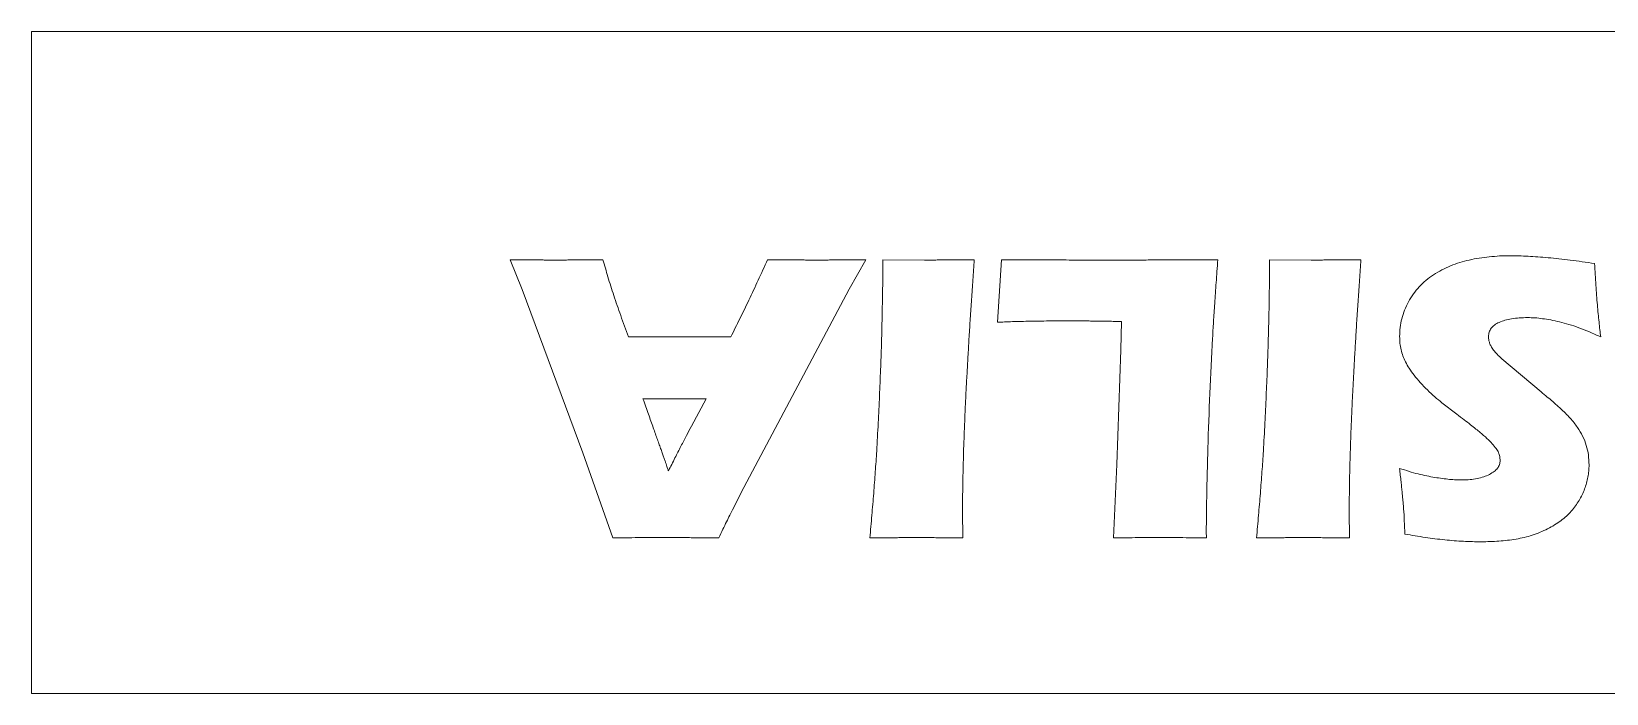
# Model space of a CAD drawing. Header units: millimetres. Extents: x 1593 to 2741, y -1858 to 567.
# Drawn here: x 2419.68 to 2439.48, y -142.37 to -134.04 of the extents above; entities that cross this region are included whole.
import ezdxf

# ---------------------------------------------------------------- set-up
doc = ezdxf.new("R2010")
doc.units = ezdxf.units.MM
doc.layers.add('CUTTING', color=5, linetype='Continuous')
doc.layers.add('ENGRAVING', color=1, linetype='Continuous')

msp = doc.modelspace()

# ---------------------------------------------------------------- linework, layer by layer
at = {"layer": 'CUTTING', "linetype": 'Continuous', "lineweight": 15}
for p, q in [((2419.678, -142.369), (2419.678, -134.043)), ((2419.678, -134.043), (2518.678, -134.043)), ((2518.678, -142.369), (2419.678, -142.369))]:
    msp.add_line(p, q, dxfattribs=at)
at = {"layer": 'ENGRAVING', "linetype": 'Continuous', "lineweight": 15}
for p, q in [((2425.846, -137.287), (2425.696, -136.913)), ((2430.168, -136.913), (2429.956, -137.282)), ((2430.38, -136.913), (2430.903, -136.918)), ((2431.821, -137.7), (2431.87, -136.913)), ((2435.241, -136.913), (2435.764, -136.918)), ((2426.61, -139.343), (2425.846, -137.287)), ((2429.956, -137.282), (2428.631, -139.779)), ((2433.373, -138.045), (2433.38, -137.69)), ((2427.183, -137.885), (2428.469, -137.885)), ((2433.321, -139.489), (2433.373, -138.045)), ((2438.162, -138.159), (2438.654, -138.575)), ((2428.158, -138.663), (2427.365, -138.663)), ((2427.974, -139.008), (2428.158, -138.663)), ((2437.594, -138.856), (2437.407, -138.712)), ((2426.986, -140.413), (2426.61, -139.343)), ((2433.279, -140.413), (2433.321, -139.489)), ((2428.631, -139.779), (2428.49, -140.059)), ((2431.382, -140.082), (2431.385, -140.413)), ((2436.243, -140.082), (2436.246, -140.413))]:
    msp.add_line(p, q, dxfattribs=at)
for points, knots in [([(2425.696, -136.913), (2425.731, -136.913), (2425.797, -136.914), (2425.891, -136.915), (2425.974, -136.916), (2426.047, -136.916), (2426.108, -136.917), (2426.159, -136.918), (2426.199, -136.918), (2426.222, -136.918), (2426.231, -136.918)], [0, 0, 0, 0, 0.195754, 0.371635, 0.526243, 0.662412, 0.777308, 0.87093, 0.946103, 1, 1, 1, 1]), ([(2426.231, -136.918), (2426.25, -136.918), (2426.29, -136.918), (2426.353, -136.918), (2426.423, -136.917), (2426.499, -136.916), (2426.581, -136.916), (2426.669, -136.915), (2426.763, -136.914), (2426.828, -136.913), (2426.862, -136.913)], [0, 0, 0, 0, 0.090357, 0.190353, 0.299993, 0.420475, 0.550595, 0.690353, 0.839748, 1, 1, 1, 1]), ([(2426.862, -136.913), (2426.882, -136.985), (2426.925, -137.135), (2426.999, -137.369), (2427.086, -137.621), (2427.15, -137.795), (2427.183, -137.885)], [0, 0, 0, 0, 0.219202, 0.458657, 0.718959, 1, 1, 1, 1]), ([(2428.469, -137.885), (2428.507, -137.809), (2428.583, -137.655), (2428.699, -137.418), (2428.814, -137.169), (2428.892, -136.999), (2428.931, -136.913)], [0, 0, 0, 0, 0.234782, 0.479367, 0.734755, 1, 1, 1, 1]), ([(2428.931, -136.913), (2428.969, -136.913), (2429.043, -136.914), (2429.147, -136.915), (2429.239, -136.916), (2429.32, -136.916), (2429.388, -136.917), (2429.445, -136.918), (2429.49, -136.918), (2429.516, -136.918), (2429.527, -136.918)], [0, 0, 0, 0, 0.193638, 0.368157, 0.523568, 0.6586, 0.773251, 0.868796, 0.943952, 1, 1, 1, 1]), ([(2429.527, -136.918), (2429.545, -136.918), (2429.583, -136.918), (2429.644, -136.918), (2429.713, -136.917), (2429.789, -136.916), (2429.873, -136.916), (2429.965, -136.915), (2430.064, -136.914), (2430.132, -136.913), (2430.168, -136.913)], [0, 0, 0, 0, 0.0829347, 0.1789021, 0.285539, 0.4052079, 0.5355392, 0.6789027, 0.8329289, 1, 1, 1, 1]), ([(2430.303, -139.32), (2430.309, -139.203), (2430.323, -138.971), (2430.338, -138.63), (2430.352, -138.3), (2430.363, -137.984), (2430.37, -137.685), (2430.375, -137.407), (2430.38, -137.152), (2430.38, -136.99), (2430.38, -136.913)], [0, 0, 0, 0, 0.146822, 0.288525, 0.425462, 0.557627, 0.682507, 0.797911, 0.903532, 1, 1, 1, 1]), ([(2430.903, -136.918), (2430.917, -136.918), (2430.949, -136.918), (2431.002, -136.918), (2431.066, -136.917), (2431.139, -136.916), (2431.222, -136.916), (2431.316, -136.915), (2431.419, -136.914), (2431.492, -136.913), (2431.529, -136.913)], [0, 0, 0, 0, 0.069088, 0.153933, 0.254541, 0.372118, 0.504239, 0.653328, 0.819386, 1, 1, 1, 1]), ([(2431.529, -136.913), (2431.523, -136.997), (2431.512, -137.164), (2431.495, -137.41), (2431.479, -137.649), (2431.465, -137.88), (2431.452, -138.104), (2431.44, -138.321), (2431.428, -138.53), (2431.418, -138.732), (2431.41, -138.927), (2431.402, -139.113), (2431.396, -139.293), (2431.391, -139.465), (2431.387, -139.63), (2431.384, -139.787), (2431.383, -139.937), (2431.382, -140.035), (2431.382, -140.082)], [0, 0, 0, 0, 0.080126, 0.157849, 0.233406, 0.306305, 0.377025, 0.445581, 0.511496, 0.575234, 0.63656, 0.695484, 0.751999, 0.806354, 0.858303, 0.907854, 0.955005, 1, 1, 1, 1]), ([(2431.87, -136.913), (2431.98, -136.913), (2432.199, -136.915), (2432.523, -136.916), (2432.839, -136.918), (2433.047, -136.918), (2433.15, -136.918)], [0, 0, 0, 0, 0.259196, 0.512458, 0.759196, 1, 1, 1, 1]), ([(2433.15, -136.918), (2433.218, -136.918), (2433.351, -136.918), (2433.547, -136.918), (2433.737, -136.917), (2433.92, -136.916), (2434.097, -136.916), (2434.268, -136.915), (2434.432, -136.914), (2434.539, -136.913), (2434.592, -136.913)], [0, 0, 0, 0, 0.1406729, 0.276604, 0.4083212, 0.5352967, 0.6585842, 0.7766031, 0.8904071, 1, 1, 1, 1]), ([(2434.592, -136.913), (2434.588, -136.962), (2434.58, -137.058), (2434.571, -137.199), (2434.561, -137.333), (2434.552, -137.46), (2434.544, -137.58), (2434.537, -137.693), (2434.53, -137.799), (2434.527, -137.867), (2434.525, -137.9)], [0, 0, 0, 0, 0.150096, 0.292425, 0.427866, 0.557127, 0.677861, 0.792421, 0.900086, 1, 1, 1, 1]), ([(2435.164, -139.32), (2435.171, -139.203), (2435.184, -138.971), (2435.199, -138.63), (2435.213, -138.3), (2435.224, -137.984), (2435.232, -137.685), (2435.237, -137.407), (2435.241, -137.152), (2435.241, -136.99), (2435.241, -136.913)], [0, 0, 0, 0, 0.146822, 0.288525, 0.425462, 0.557627, 0.682507, 0.797911, 0.903532, 1, 1, 1, 1]), ([(2435.764, -136.918), (2435.778, -136.918), (2435.81, -136.918), (2435.864, -136.918), (2435.927, -136.917), (2436, -136.916), (2436.083, -136.916), (2436.177, -136.915), (2436.28, -136.914), (2436.353, -136.913), (2436.39, -136.913)], [0, 0, 0, 0, 0.069088, 0.153933, 0.254541, 0.372118, 0.504239, 0.653328, 0.819386, 1, 1, 1, 1]), ([(2436.39, -136.913), (2436.385, -136.997), (2436.373, -137.164), (2436.356, -137.41), (2436.34, -137.649), (2436.326, -137.88), (2436.313, -138.104), (2436.301, -138.321), (2436.289, -138.53), (2436.279, -138.732), (2436.271, -138.927), (2436.263, -139.113), (2436.258, -139.293), (2436.252, -139.465), (2436.248, -139.63), (2436.245, -139.787), (2436.244, -139.937), (2436.243, -140.035), (2436.243, -140.082)], [0, 0, 0, 0, 0.0801264, 0.1578488, 0.2334059, 0.306305, 0.3770253, 0.4455815, 0.5114958, 0.5752343, 0.63656, 0.6954845, 0.7519994, 0.8063538, 0.8583027, 0.9078538, 0.9550048, 1, 1, 1, 1]), ([(2436.877, -137.879), (2436.878, -137.842), (2436.88, -137.766), (2436.903, -137.655), (2436.938, -137.547), (2436.986, -137.442), (2437.048, -137.343), (2437.121, -137.253), (2437.206, -137.172), (2437.303, -137.101), (2437.407, -137.04), (2437.517, -136.988), (2437.633, -136.947), (2437.753, -136.916), (2437.877, -136.892), (2438.004, -136.877), (2438.135, -136.865), (2438.224, -136.864), (2438.269, -136.864)], [0, 0, 0, 0, 0.058697, 0.116769, 0.175463, 0.23528, 0.295511, 0.355328, 0.415681, 0.477812, 0.540734, 0.603355, 0.666415, 0.730702, 0.795947, 0.862523, 0.930381, 1, 1, 1, 1]), ([(2438.269, -136.864), (2438.305, -136.864), (2438.379, -136.865), (2438.494, -136.87), (2438.616, -136.877), (2438.745, -136.888), (2438.881, -136.902), (2439.023, -136.919), (2439.173, -136.938), (2439.275, -136.953), (2439.327, -136.961)], [0, 0, 0, 0, 0.101432, 0.2100808, 0.324582, 0.4464136, 0.5741965, 0.7093896, 0.8513148, 1, 1, 1, 1]), ([(2439.327, -136.961), (2439.33, -137.008), (2439.335, -137.099), (2439.344, -137.233), (2439.353, -137.359), (2439.362, -137.478), (2439.372, -137.59), (2439.383, -137.695), (2439.393, -137.792), (2439.401, -137.855), (2439.404, -137.885)], [0, 0, 0, 0, 0.1518459, 0.2963847, 0.4327503, 0.5617621, 0.6826753, 0.7963248, 0.9018259, 1, 1, 1, 1]), ([(2432.819, -137.683), (2432.766, -137.683), (2432.663, -137.683), (2432.513, -137.683), (2432.373, -137.685), (2432.243, -137.687), (2432.123, -137.689), (2432.014, -137.692), (2431.914, -137.696), (2431.851, -137.699), (2431.821, -137.7)], [0, 0, 0, 0, 0.159778, 0.310427, 0.450432, 0.580556, 0.700031, 0.810396, 0.910139, 1, 1, 1, 1]), ([(2433.38, -137.69), (2433.346, -137.69), (2433.28, -137.689), (2433.187, -137.687), (2433.102, -137.685), (2433.027, -137.686), (2432.962, -137.683), (2432.906, -137.684), (2432.859, -137.682), (2432.831, -137.683), (2432.819, -137.683)], [0, 0, 0, 0, 0.184031, 0.350475, 0.500685, 0.634641, 0.751033, 0.851156, 0.933702, 1, 1, 1, 1]), ([(2438.488, -137.642), (2438.452, -137.642), (2438.384, -137.643), (2438.288, -137.655), (2438.203, -137.673), (2438.131, -137.699), (2438.07, -137.731), (2438.027, -137.773), (2437.999, -137.824), (2437.996, -137.861), (2437.995, -137.879)], [0, 0, 0, 0, 0.177816, 0.337737, 0.479632, 0.608413, 0.720183, 0.817326, 0.906959, 1, 1, 1, 1]), ([(2439.404, -137.885), (2439.357, -137.863), (2439.267, -137.822), (2439.133, -137.77), (2439.008, -137.726), (2438.89, -137.695), (2438.779, -137.671), (2438.676, -137.655), (2438.579, -137.643), (2438.517, -137.642), (2438.488, -137.642)], [0, 0, 0, 0, 0.16187, 0.312108, 0.450585, 0.578211, 0.696051, 0.805415, 0.906168, 1, 1, 1, 1]), ([(2434.525, -137.9), (2434.513, -138.132), (2434.489, -138.593), (2434.471, -139.111), (2434.462, -139.451), (2434.458, -139.612), (2434.454, -139.764), (2434.451, -139.909), (2434.45, -140.046), (2434.448, -140.175), (2434.446, -140.297), (2434.447, -140.375), (2434.447, -140.413)], [0, 0, 0, 0, 0.2767734, 0.5515702, 0.6186652, 0.6824303, 0.7431751, 0.8008926, 0.8552774, 0.9066413, 0.9549842, 1, 1, 1, 1]), ([(2437.407, -138.712), (2437.378, -138.688), (2437.315, -138.637), (2437.226, -138.552), (2437.137, -138.463), (2437.061, -138.37), (2436.999, -138.284), (2436.951, -138.203), (2436.916, -138.125), (2436.893, -138.046), (2436.879, -137.964), (2436.877, -137.908), (2436.877, -137.879)], [0, 0, 0, 0, 0.110795, 0.235975, 0.362672, 0.480414, 0.585414, 0.675689, 0.756908, 0.835947, 0.915876, 1, 1, 1, 1]), ([(2437.995, -137.879), (2437.995, -137.894), (2437.996, -137.921), (2438.007, -137.964), (2438.027, -138.007), (2438.059, -138.054), (2438.103, -138.107), (2438.141, -138.141), (2438.162, -138.159)], [0, 0, 0, 0, 0.126769, 0.247798, 0.384215, 0.552052, 0.755584, 1, 1, 1, 1]), ([(2438.654, -138.575), (2438.68, -138.597), (2438.729, -138.638), (2438.797, -138.693), (2438.85, -138.741), (2438.881, -138.769), (2438.895, -138.781)], [0, 0, 0, 0, 0.326926, 0.602589, 0.82678, 1, 1, 1, 1]), ([(2427.365, -138.663), (2427.377, -138.696), (2427.4, -138.761), (2427.433, -138.855), (2427.464, -138.943), (2427.494, -139.026), (2427.521, -139.103), (2427.546, -139.174), (2427.57, -139.239), (2427.591, -139.299), (2427.61, -139.353), (2427.627, -139.401), (2427.642, -139.444), (2427.655, -139.48), (2427.666, -139.511), (2427.674, -139.536), (2427.681, -139.555), (2427.684, -139.566), (2427.686, -139.57)], [0, 0, 0, 0, 0.1105317, 0.2143245, 0.3113785, 0.4027011, 0.4872846, 0.5658731, 0.637987, 0.7041045, 0.7634834, 0.8161239, 0.8630322, 0.9032015, 0.9366323, 0.9640724, 0.9850327, 1, 1, 1, 1]), ([(2438.895, -138.781), (2438.917, -138.802), (2438.959, -138.843), (2439.018, -138.903), (2439.068, -138.963), (2439.124, -139.037), (2439.179, -139.131), (2439.227, -139.247), (2439.253, -139.369), (2439.257, -139.452), (2439.258, -139.494)], [0, 0, 0, 0, 0.110429, 0.212424, 0.306282, 0.392261, 0.549961, 0.699557, 0.847117, 1, 1, 1, 1]), ([(2438.14, -139.44), (2438.139, -139.423), (2438.137, -139.389), (2438.121, -139.337), (2438.087, -139.284), (2438.039, -139.223), (2437.971, -139.156), (2437.902, -139.095), (2437.832, -139.04), (2437.765, -138.986), (2437.684, -138.924), (2437.626, -138.88), (2437.594, -138.856)], [0, 0, 0, 0, 0.061329, 0.124172, 0.197072, 0.291167, 0.406821, 0.54434, 0.628474, 0.732379, 0.856216, 1, 1, 1, 1]), ([(2427.686, -139.57), (2427.713, -139.515), (2427.764, -139.411), (2427.84, -139.263), (2427.909, -139.13), (2427.953, -139.047), (2427.974, -139.008)], [0, 0, 0, 0, 0.289912, 0.552934, 0.790163, 1, 1, 1, 1]), ([(2430.217, -140.413), (2430.225, -140.318), (2430.242, -140.131), (2430.265, -139.854), (2430.286, -139.584), (2430.297, -139.407), (2430.303, -139.32)], [0, 0, 0, 0, 0.260974, 0.514174, 0.760989, 1, 1, 1, 1]), ([(2435.078, -140.413), (2435.086, -140.318), (2435.103, -140.131), (2435.126, -139.854), (2435.147, -139.584), (2435.158, -139.407), (2435.164, -139.32)], [0, 0, 0, 0, 0.260974, 0.514174, 0.760989, 1, 1, 1, 1]), ([(2436.944, -140.364), (2436.941, -140.308), (2436.936, -140.202), (2436.93, -140.083), (2436.923, -140.003), (2436.92, -139.957), (2436.914, -139.904), (2436.908, -139.844), (2436.902, -139.777), (2436.895, -139.703), (2436.885, -139.623), (2436.879, -139.567), (2436.877, -139.538)], [0, 0, 0, 0, 0.200816, 0.385223, 0.432986, 0.489038, 0.553465, 0.626184, 0.707108, 0.796413, 0.894109, 1, 1, 1, 1]), ([(2436.877, -139.538), (2436.916, -139.55), (2436.993, -139.576), (2437.106, -139.608), (2437.214, -139.633), (2437.317, -139.652), (2437.413, -139.665), (2437.503, -139.677), (2437.586, -139.681), (2437.639, -139.683), (2437.664, -139.683)], [0, 0, 0, 0, 0.154684, 0.30086, 0.439436, 0.569077, 0.690195, 0.802398, 0.905533, 1, 1, 1, 1]), ([(2437.664, -139.683), (2437.697, -139.682), (2437.76, -139.681), (2437.85, -139.668), (2437.932, -139.646), (2438.004, -139.616), (2438.063, -139.58), (2438.107, -139.539), (2438.136, -139.492), (2438.139, -139.457), (2438.14, -139.44)], [0, 0, 0, 0, 0.168507, 0.324068, 0.468723, 0.603223, 0.723418, 0.823992, 0.913979, 1, 1, 1, 1]), ([(2439.258, -139.494), (2439.258, -139.52), (2439.256, -139.571), (2439.245, -139.648), (2439.227, -139.723), (2439.203, -139.798), (2439.171, -139.871), (2439.134, -139.943), (2439.087, -140.01), (2439.035, -140.077), (2438.974, -140.14), (2438.903, -140.198), (2438.824, -140.252), (2438.736, -140.3), (2438.643, -140.343), (2438.545, -140.378), (2438.444, -140.408), (2438.304, -140.434), (2438.124, -140.457), (2437.978, -140.46), (2437.904, -140.461)], [0, 0, 0, 0, 0.041149, 0.082641, 0.124, 0.16595, 0.208589, 0.251915, 0.295592, 0.340777, 0.387686, 0.436244, 0.487486, 0.541396, 0.59693, 0.652799, 0.708694, 0.765514, 0.881501, 1, 1, 1, 1]), ([(2428.49, -140.059), (2428.478, -140.081), (2428.453, -140.131), (2428.414, -140.213), (2428.367, -140.308), (2428.335, -140.376), (2428.318, -140.413)], [0, 0, 0, 0, 0.194281, 0.425718, 0.694271, 1, 1, 1, 1]), ([(2437.904, -140.461), (2437.829, -140.46), (2437.675, -140.457), (2437.44, -140.438), (2437.195, -140.408), (2437.029, -140.379), (2436.944, -140.364)], [0, 0, 0, 0, 0.233547, 0.477174, 0.733013, 1, 1, 1, 1]), ([(2427.657, -140.407), (2427.598, -140.407), (2427.482, -140.407), (2427.311, -140.409), (2427.146, -140.41), (2427.039, -140.412), (2426.986, -140.413)], [0, 0, 0, 0, 0.264994, 0.519805, 0.765558, 1, 1, 1, 1]), ([(2428.318, -140.413), (2428.281, -140.412), (2428.211, -140.411), (2428.109, -140.41), (2428.015, -140.41), (2427.929, -140.409), (2427.85, -140.408), (2427.779, -140.407), (2427.716, -140.407), (2427.676, -140.407), (2427.657, -140.407)], [0, 0, 0, 0, 0.165526, 0.319547, 0.462075, 0.593109, 0.7115, 0.819548, 0.914946, 1, 1, 1, 1]), ([(2430.776, -140.407), (2430.768, -140.407), (2430.747, -140.407), (2430.71, -140.407), (2430.66, -140.408), (2430.597, -140.409), (2430.52, -140.41), (2430.43, -140.41), (2430.328, -140.411), (2430.255, -140.412), (2430.217, -140.413)], [0, 0, 0, 0, 0.043476, 0.110048, 0.199728, 0.312502, 0.449729, 0.610052, 0.793472, 1, 1, 1, 1]), ([(2431.385, -140.413), (2431.349, -140.412), (2431.279, -140.411), (2431.179, -140.41), (2431.089, -140.41), (2431.008, -140.409), (2430.937, -140.408), (2430.875, -140.407), (2430.822, -140.407), (2430.79, -140.407), (2430.776, -140.407)], [0, 0, 0, 0, 0.17956, 0.342899, 0.491276, 0.623445, 0.740653, 0.8429, 0.928931, 1, 1, 1, 1]), ([(2433.815, -140.407), (2433.78, -140.407), (2433.705, -140.407), (2433.581, -140.409), (2433.437, -140.41), (2433.334, -140.412), (2433.279, -140.413)], [0, 0, 0, 0, 0.192896, 0.424105, 0.693606, 1, 1, 1, 1]), ([(2434.447, -140.413), (2434.389, -140.412), (2434.277, -140.41), (2434.114, -140.409), (2433.961, -140.407), (2433.862, -140.407), (2433.815, -140.407)], [0, 0, 0, 0, 0.274049, 0.532462, 0.774049, 1, 1, 1, 1]), ([(2435.637, -140.407), (2435.629, -140.407), (2435.608, -140.407), (2435.571, -140.407), (2435.521, -140.408), (2435.458, -140.409), (2435.381, -140.41), (2435.292, -140.41), (2435.189, -140.411), (2435.116, -140.412), (2435.078, -140.413)], [0, 0, 0, 0, 0.043476, 0.110048, 0.199728, 0.312502, 0.449729, 0.610052, 0.793472, 1, 1, 1, 1]), ([(2436.246, -140.413), (2436.21, -140.412), (2436.14, -140.411), (2436.04, -140.41), (2435.95, -140.41), (2435.869, -140.409), (2435.798, -140.408), (2435.736, -140.407), (2435.683, -140.407), (2435.651, -140.407), (2435.637, -140.407)], [0, 0, 0, 0, 0.17956, 0.342899, 0.491276, 0.623445, 0.740653, 0.8429, 0.928931, 1, 1, 1, 1])]:
    msp.add_open_spline(points, degree=3, knots=knots, dxfattribs=at)

doc.saveas('drawing.dxf')
